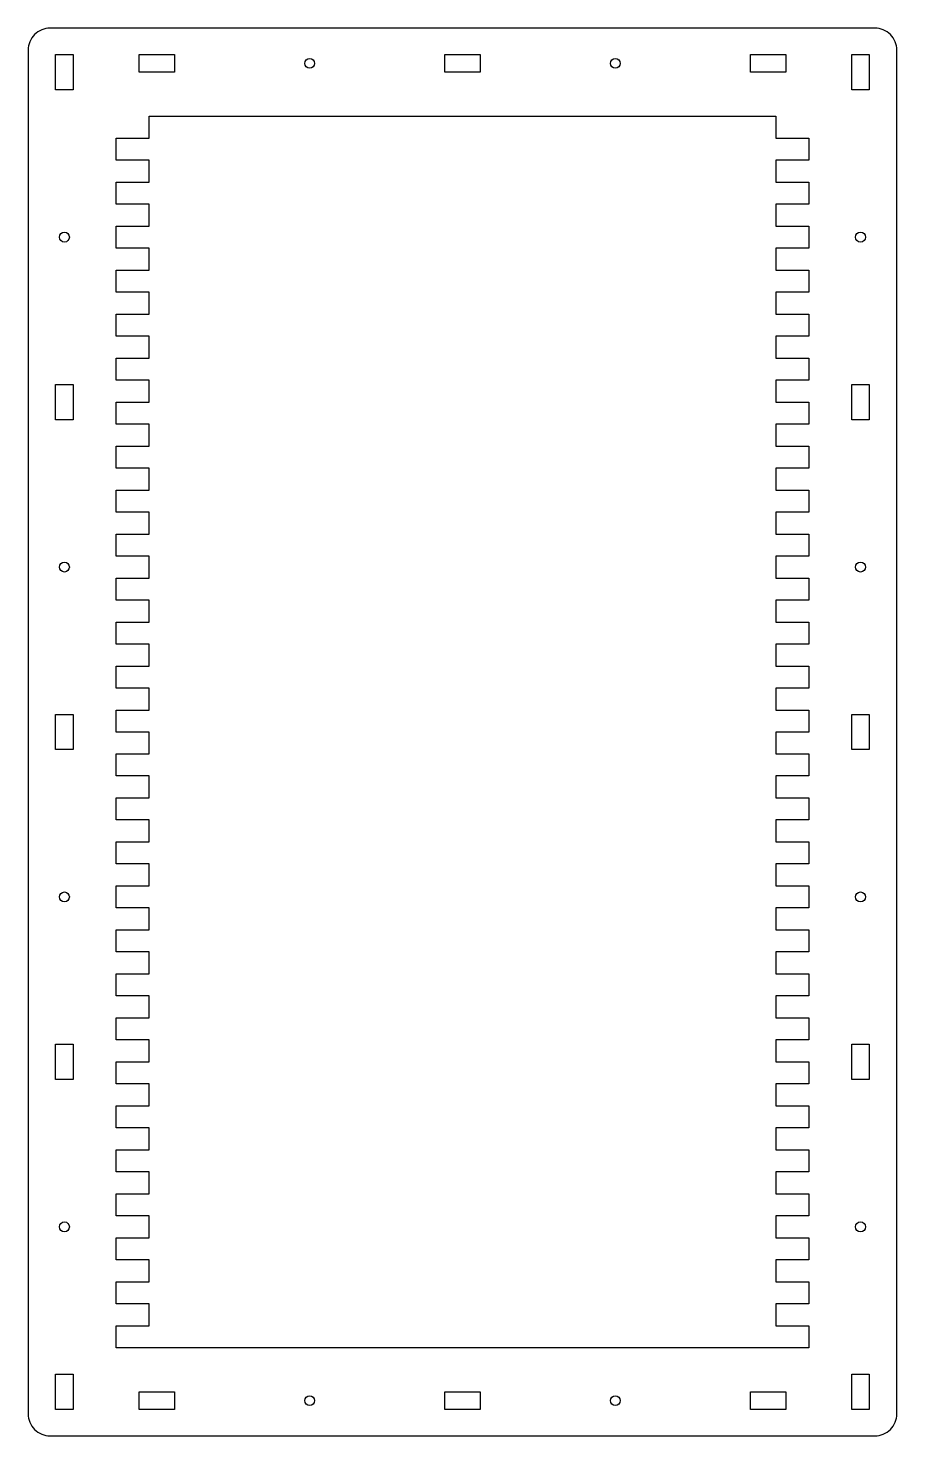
# Model space of a CAD drawing. Header units: inches. Extents: x -8.9 to 1, y -1 to 15.
import ezdxf

# ---------------------------------------------------------------- set-up
doc = ezdxf.new("R2010")
doc.units = ezdxf.units.IN
doc.layers.get('0').update_dxf_attribs({"linetype": 'CONTINUOUS'})

msp = doc.modelspace()

# ---------------------------------------------------------------- linework, layer by layer
for p, q in [((-7.499, 13.75), (-7.499, 14)), ((-7.499, 14), (-0.375, 14)), ((-0.375, 14), (-0.375, 13.75)), ((-7.874, 13.5), (-7.874, 13.75)), ((-7.874, 13.75), (-7.499, 13.75)), ((-0.375, 13.75), (0, 13.75)), ((0, 13.75), (0, 13.5)), ((-7.499, 13.5), (-7.874, 13.5)), ((-7.499, 13.25), (-7.499, 13.5)), ((0, 13.5), (-0.375, 13.5)), ((-0.375, 13.5), (-0.375, 13.25)), ((-7.874, 13), (-7.874, 13.25)), ((-7.874, 13.25), (-7.499, 13.25)), ((-0.375, 13.25), (0, 13.25)), ((0, 13.25), (0, 13)), ((-7.499, 13), (-7.874, 13)), ((-7.499, 12.75), (-7.499, 13)), ((0, 13), (-0.375, 13)), ((-0.375, 13), (-0.375, 12.75)), ((-7.874, 12.5), (-7.874, 12.75)), ((-7.874, 12.75), (-7.499, 12.75)), ((-0.375, 12.75), (0, 12.75)), ((0, 12.75), (0, 12.5)), ((-7.499, 12.5), (-7.874, 12.5)), ((-7.499, 12.25), (-7.499, 12.5)), ((0, 12.5), (-0.375, 12.5)), ((-0.375, 12.5), (-0.375, 12.25)), ((-7.874, 12), (-7.874, 12.25)), ((-7.874, 12.25), (-7.499, 12.25)), ((-0.375, 12.25), (0, 12.25)), ((0, 12.25), (0, 12)), ((-7.499, 12), (-7.874, 12)), ((-7.499, 11.75), (-7.499, 12)), ((0, 12), (-0.375, 12)), ((-0.375, 12), (-0.375, 11.75)), ((-7.874, 11.5), (-7.874, 11.75)), ((-7.874, 11.75), (-7.499, 11.75)), ((-0.375, 11.75), (0, 11.75)), ((0, 11.75), (0, 11.5)), ((-7.499, 11.5), (-7.874, 11.5)), ((-7.499, 11.25), (-7.499, 11.5)), ((0, 11.5), (-0.375, 11.5)), ((-0.375, 11.5), (-0.375, 11.25)), ((-7.874, 11), (-7.874, 11.25)), ((-7.874, 11.25), (-7.499, 11.25)), ((-0.375, 11.25), (0, 11.25)), ((0, 11.25), (0, 11)), ((-7.499, 11), (-7.874, 11)), ((-7.499, 10.75), (-7.499, 11)), ((0, 11), (-0.375, 11)), ((-0.375, 11), (-0.375, 10.75)), ((-7.874, 10.5), (-7.874, 10.75)), ((-7.874, 10.75), (-7.499, 10.75)), ((-0.375, 10.75), (0, 10.75)), ((0, 10.75), (0, 10.5)), ((-7.499, 10.5), (-7.874, 10.5)), ((-7.499, 10.25), (-7.499, 10.5)), ((0, 10.5), (-0.375, 10.5)), ((-0.375, 10.5), (-0.375, 10.25)), ((-7.874, 10), (-7.874, 10.25)), ((-7.874, 10.25), (-7.499, 10.25)), ((-0.375, 10.25), (0, 10.25)), ((0, 10.25), (0, 10)), ((-7.499, 10), (-7.874, 10)), ((-7.499, 9.75), (-7.499, 10)), ((0, 10), (-0.375, 10)), ((-0.375, 10), (-0.375, 9.75)), ((-7.874, 9.5), (-7.874, 9.75)), ((-7.874, 9.75), (-7.499, 9.75)), ((-0.375, 9.75), (0, 9.75)), ((0, 9.75), (0, 9.5)), ((-7.499, 9.5), (-7.874, 9.5)), ((-7.499, 9.25), (-7.499, 9.5)), ((0, 9.5), (-0.375, 9.5)), ((-0.375, 9.5), (-0.375, 9.25)), ((-7.874, 9), (-7.874, 9.25)), ((-7.874, 9.25), (-7.499, 9.25)), ((-0.375, 9.25), (0, 9.25)), ((0, 9.25), (0, 9)), ((-7.499, 9), (-7.874, 9)), ((-7.499, 8.75), (-7.499, 9)), ((0, 9), (-0.375, 9)), ((-0.375, 9), (-0.375, 8.75)), ((-7.874, 8.5), (-7.874, 8.75)), ((-7.874, 8.75), (-7.499, 8.75)), ((-0.375, 8.75), (0, 8.75)), ((0, 8.75), (0, 8.5)), ((-7.499, 8.5), (-7.874, 8.5)), ((-7.499, 8.25), (-7.499, 8.5)), ((0, 8.5), (-0.375, 8.5)), ((-0.375, 8.5), (-0.375, 8.25)), ((-7.874, 8), (-7.874, 8.25)), ((-7.874, 8.25), (-7.499, 8.25)), ((-0.375, 8.25), (0, 8.25)), ((0, 8.25), (0, 8)), ((-7.499, 8), (-7.874, 8)), ((-7.499, 7.75), (-7.499, 8)), ((0, 8), (-0.375, 8)), ((-0.375, 8), (-0.375, 7.75)), ((-7.874, 7.5), (-7.874, 7.75)), ((-7.874, 7.75), (-7.499, 7.75)), ((-0.375, 7.75), (0, 7.75)), ((0, 7.75), (0, 7.5)), ((-7.499, 7.5), (-7.874, 7.5)), ((-7.499, 7.25), (-7.499, 7.5)), ((0, 7.5), (-0.375, 7.5)), ((-0.375, 7.5), (-0.375, 7.25)), ((-7.874, 7), (-7.874, 7.25)), ((-7.874, 7.25), (-7.499, 7.25)), ((-0.375, 7.25), (0, 7.25)), ((0, 7.25), (0, 7)), ((-7.499, 7), (-7.874, 7)), ((-7.499, 6.75), (-7.499, 7)), ((0, 7), (-0.375, 7)), ((-0.375, 7), (-0.375, 6.75)), ((-7.874, 6.5), (-7.874, 6.75)), ((-7.874, 6.75), (-7.499, 6.75)), ((-0.375, 6.75), (0, 6.75)), ((0, 6.75), (0, 6.5)), ((-7.499, 6.5), (-7.874, 6.5)), ((-7.499, 6.25), (-7.499, 6.5)), ((0, 6.5), (-0.375, 6.5)), ((-0.375, 6.5), (-0.375, 6.25)), ((-7.874, 6), (-7.874, 6.25)), ((-7.874, 6.25), (-7.499, 6.25)), ((-0.375, 6.25), (0, 6.25)), ((0, 6.25), (0, 6)), ((-7.499, 6), (-7.874, 6)), ((-7.499, 5.75), (-7.499, 6)), ((0, 6), (-0.375, 6)), ((-0.375, 6), (-0.375, 5.75)), ((-7.874, 5.5), (-7.874, 5.75)), ((-7.874, 5.75), (-7.499, 5.75)), ((-0.375, 5.75), (0, 5.75)), ((0, 5.75), (0, 5.5)), ((-7.499, 5.5), (-7.874, 5.5)), ((-7.499, 5.25), (-7.499, 5.5)), ((0, 5.5), (-0.375, 5.5)), ((-0.375, 5.5), (-0.375, 5.25)), ((-7.874, 5), (-7.874, 5.25)), ((-7.874, 5.25), (-7.499, 5.25)), ((-0.375, 5.25), (0, 5.25)), ((0, 5.25), (0, 5)), ((-7.499, 5), (-7.874, 5)), ((-7.499, 4.75), (-7.499, 5)), ((0, 5), (-0.375, 5)), ((-0.375, 5), (-0.375, 4.75)), ((-7.874, 4.5), (-7.874, 4.75)), ((-7.874, 4.75), (-7.499, 4.75)), ((-0.375, 4.75), (0, 4.75)), ((0, 4.75), (0, 4.5)), ((-7.499, 4.5), (-7.874, 4.5)), ((-7.499, 4.25), (-7.499, 4.5)), ((0, 4.5), (-0.375, 4.5)), ((-0.375, 4.5), (-0.375, 4.25)), ((-7.874, 4), (-7.874, 4.25)), ((-7.874, 4.25), (-7.499, 4.25)), ((-0.375, 4.25), (0, 4.25)), ((0, 4.25), (0, 4)), ((-7.499, 4), (-7.874, 4)), ((-7.499, 3.75), (-7.499, 4)), ((0, 4), (-0.375, 4)), ((-0.375, 4), (-0.375, 3.75)), ((-7.874, 3.5), (-7.874, 3.75)), ((-7.874, 3.75), (-7.499, 3.75)), ((-0.375, 3.75), (0, 3.75)), ((0, 3.75), (0, 3.5)), ((-7.499, 3.5), (-7.874, 3.5)), ((-7.499, 3.25), (-7.499, 3.5)), ((0, 3.5), (-0.375, 3.5)), ((-0.375, 3.5), (-0.375, 3.25)), ((-7.874, 3), (-7.874, 3.25)), ((-7.874, 3.25), (-7.499, 3.25)), ((-0.375, 3.25), (0, 3.25)), ((0, 3.25), (0, 3)), ((-7.499, 3), (-7.874, 3)), ((-7.499, 2.75), (-7.499, 3)), ((0, 3), (-0.375, 3)), ((-0.375, 3), (-0.375, 2.75)), ((-7.874, 2.5), (-7.874, 2.75)), ((-7.874, 2.75), (-7.499, 2.75)), ((-0.375, 2.75), (0, 2.75)), ((0, 2.75), (0, 2.5)), ((-7.499, 2.5), (-7.874, 2.5)), ((-7.499, 2.25), (-7.499, 2.5)), ((0, 2.5), (-0.375, 2.5)), ((-0.375, 2.5), (-0.375, 2.25)), ((-7.874, 2), (-7.874, 2.25)), ((-7.874, 2.25), (-7.499, 2.25)), ((-0.375, 2.25), (0, 2.25)), ((0, 2.25), (0, 2)), ((-7.499, 2), (-7.874, 2)), ((-7.499, 1.75), (-7.499, 2)), ((0, 2), (-0.375, 2)), ((-0.375, 2), (-0.375, 1.75)), ((-7.874, 1.5), (-7.874, 1.75)), ((-7.874, 1.75), (-7.499, 1.75)), ((-0.375, 1.75), (0, 1.75)), ((0, 1.75), (0, 1.5)), ((-7.499, 1.5), (-7.874, 1.5)), ((-7.499, 1.25), (-7.499, 1.5)), ((0, 1.5), (-0.375, 1.5)), ((-0.375, 1.5), (-0.375, 1.25)), ((-7.874, 1), (-7.874, 1.25)), ((-7.874, 1.25), (-7.499, 1.25)), ((-0.375, 1.25), (0, 1.25)), ((0, 1.25), (0, 1)), ((-7.499, 1), (-7.874, 1)), ((-7.499, 0.75), (-7.499, 1)), ((0, 1), (-0.375, 1)), ((-0.375, 1), (-0.375, 0.75)), ((-7.874, 0.5), (-7.874, 0.75)), ((-7.874, 0.75), (-7.499, 0.75)), ((-0.375, 0.75), (0, 0.75)), ((0, 0.75), (0, 0.5)), ((-7.499, 0.5), (-7.874, 0.5)), ((-7.499, 0.25), (-7.499, 0.5)), ((0, 0.5), (-0.375, 0.5)), ((-0.375, 0.5), (-0.375, 0.25)), ((-7.874, 0), (-7.874, 0.25)), ((-7.874, 0.25), (-7.499, 0.25)), ((-0.375, 0.25), (0, 0.25)), ((0, 0.25), (0, 0)), ((0, 0), (-7.874, 0))]:
    msp.add_line(p, q)
msp.add_lwpolyline([(0.75, -1, 0.414214), (1, -0.75), (1, 14.75, 0.414214), (0.75, 15), (-8.624, 15, 0.414214), (-8.874, 14.75), (-8.874, -0.75, 0.414214), (-8.624, -1)], format="xyb", close=True)
for points in [[(-8.562, 14.7), (-8.362, 14.7), (-8.362, 14.3), (-8.562, 14.3)], [(-7.212, 14.7), (-7.212, 14.5), (-7.612, 14.5), (-7.612, 14.7)], [(-3.737, 14.7), (-3.737, 14.5), (-4.137, 14.5), (-4.137, 14.7)], [(-0.263, 14.7), (-0.263, 14.5), (-0.663, 14.5), (-0.663, 14.7)], [(0.487, 14.7), (0.687, 14.7), (0.687, 14.3), (0.487, 14.3)], [(-8.562, 10.95), (-8.362, 10.95), (-8.362, 10.55), (-8.562, 10.55)], [(0.487, 10.95), (0.687, 10.95), (0.687, 10.55), (0.487, 10.55)], [(-8.562, 7.2), (-8.362, 7.2), (-8.362, 6.8), (-8.562, 6.8)], [(0.487, 7.2), (0.687, 7.2), (0.687, 6.8), (0.487, 6.8)], [(-8.562, 3.45), (-8.362, 3.45), (-8.362, 3.05), (-8.562, 3.05)], [(0.487, 3.45), (0.687, 3.45), (0.687, 3.05), (0.487, 3.05)], [(-8.562, -0.3), (-8.362, -0.3), (-8.362, -0.7), (-8.562, -0.7)], [(0.487, -0.3), (0.687, -0.3), (0.687, -0.7), (0.487, -0.7)], [(-7.212, -0.5), (-7.212, -0.7), (-7.612, -0.7), (-7.612, -0.5)], [(-3.737, -0.5), (-3.737, -0.7), (-4.137, -0.7), (-4.137, -0.5)], [(-0.263, -0.5), (-0.263, -0.7), (-0.663, -0.7), (-0.663, -0.5)]]:
    msp.add_lwpolyline(points, close=True)
for centre in [(-5.674, 14.6), (-2.2, 14.6), (-8.462, 12.625), (0.587, 12.625), (-8.462, 8.875), (0.587, 8.875), (-8.462, 5.125), (0.587, 5.125), (-8.462, 1.375), (0.587, 1.375), (-5.674, -0.6), (-2.2, -0.6)]:
    msp.add_circle(centre, 0.0565)

doc.saveas('drawing.dxf')
